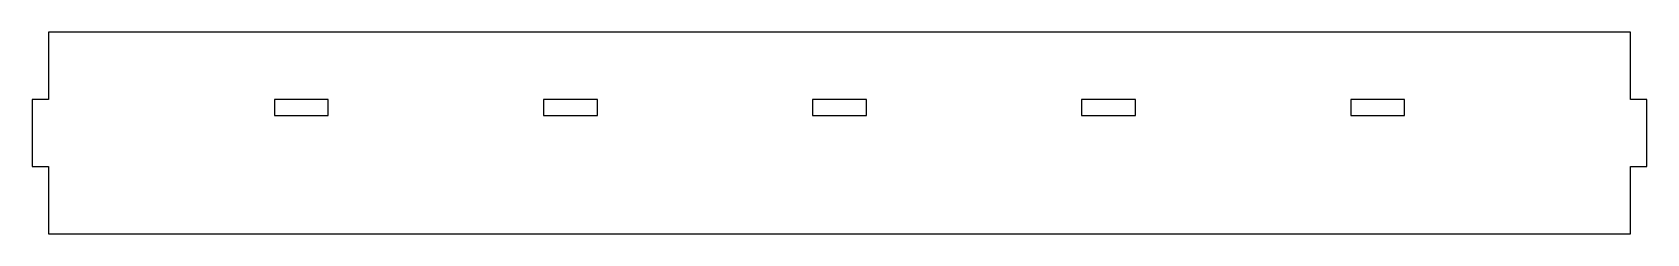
# Model space of a CAD drawing. Extents: x -6 to 594, y 0 to 75.
import ezdxf

# ---------------------------------------------------------------- set-up
doc = ezdxf.new("R2010")
doc.units = 0
doc.layers.add('INTERIOR_LOOPS', color=7, linetype='CONTINUOUS')
doc.layers.add('OUTER_LOOP', color=7, linetype='CONTINUOUS')

msp = doc.modelspace()

# ---------------------------------------------------------------- linework, layer by layer
at = {"layer": 'INTERIOR_LOOPS', "color": 3, "linetype": 'CONTINUOUS'}
for p, q in [((104, 50), (84, 50)), ((84, 50), (84, 44)), ((104, 44), (104, 50)), ((204, 50), (184, 50)), ((184, 50), (184, 44)), ((204, 44), (204, 50)), ((304, 50), (284, 50)), ((284, 50), (284, 44)), ((304, 44), (304, 50)), ((404, 50), (384, 50)), ((384, 50), (384, 44)), ((404, 44), (404, 50)), ((504, 50), (484, 50)), ((484, 50), (484, 44)), ((504, 44), (504, 50)), ((84, 44), (104, 44)), ((184, 44), (204, 44)), ((284, 44), (304, 44)), ((384, 44), (404, 44)), ((484, 44), (504, 44))]:
    msp.add_line(p, q, dxfattribs=at)
at = {"layer": 'OUTER_LOOP', "color": 3, "linetype": 'CONTINUOUS'}
for p, q in [((588, 75), (0, 75)), ((0, 75), (0, 50)), ((588, 50), (588, 75)), ((0, 50), (-6, 50)), ((-6, 50), (-6, 25)), ((594, 50), (588, 50)), ((594, 25), (594, 50)), ((-6, 25), (0, 25)), ((0, 25), (0, 0)), ((588, 0), (588, 25)), ((588, 25), (594, 25)), ((0, 0), (588, 0))]:
    msp.add_line(p, q, dxfattribs=at)

doc.saveas('drawing.dxf')
